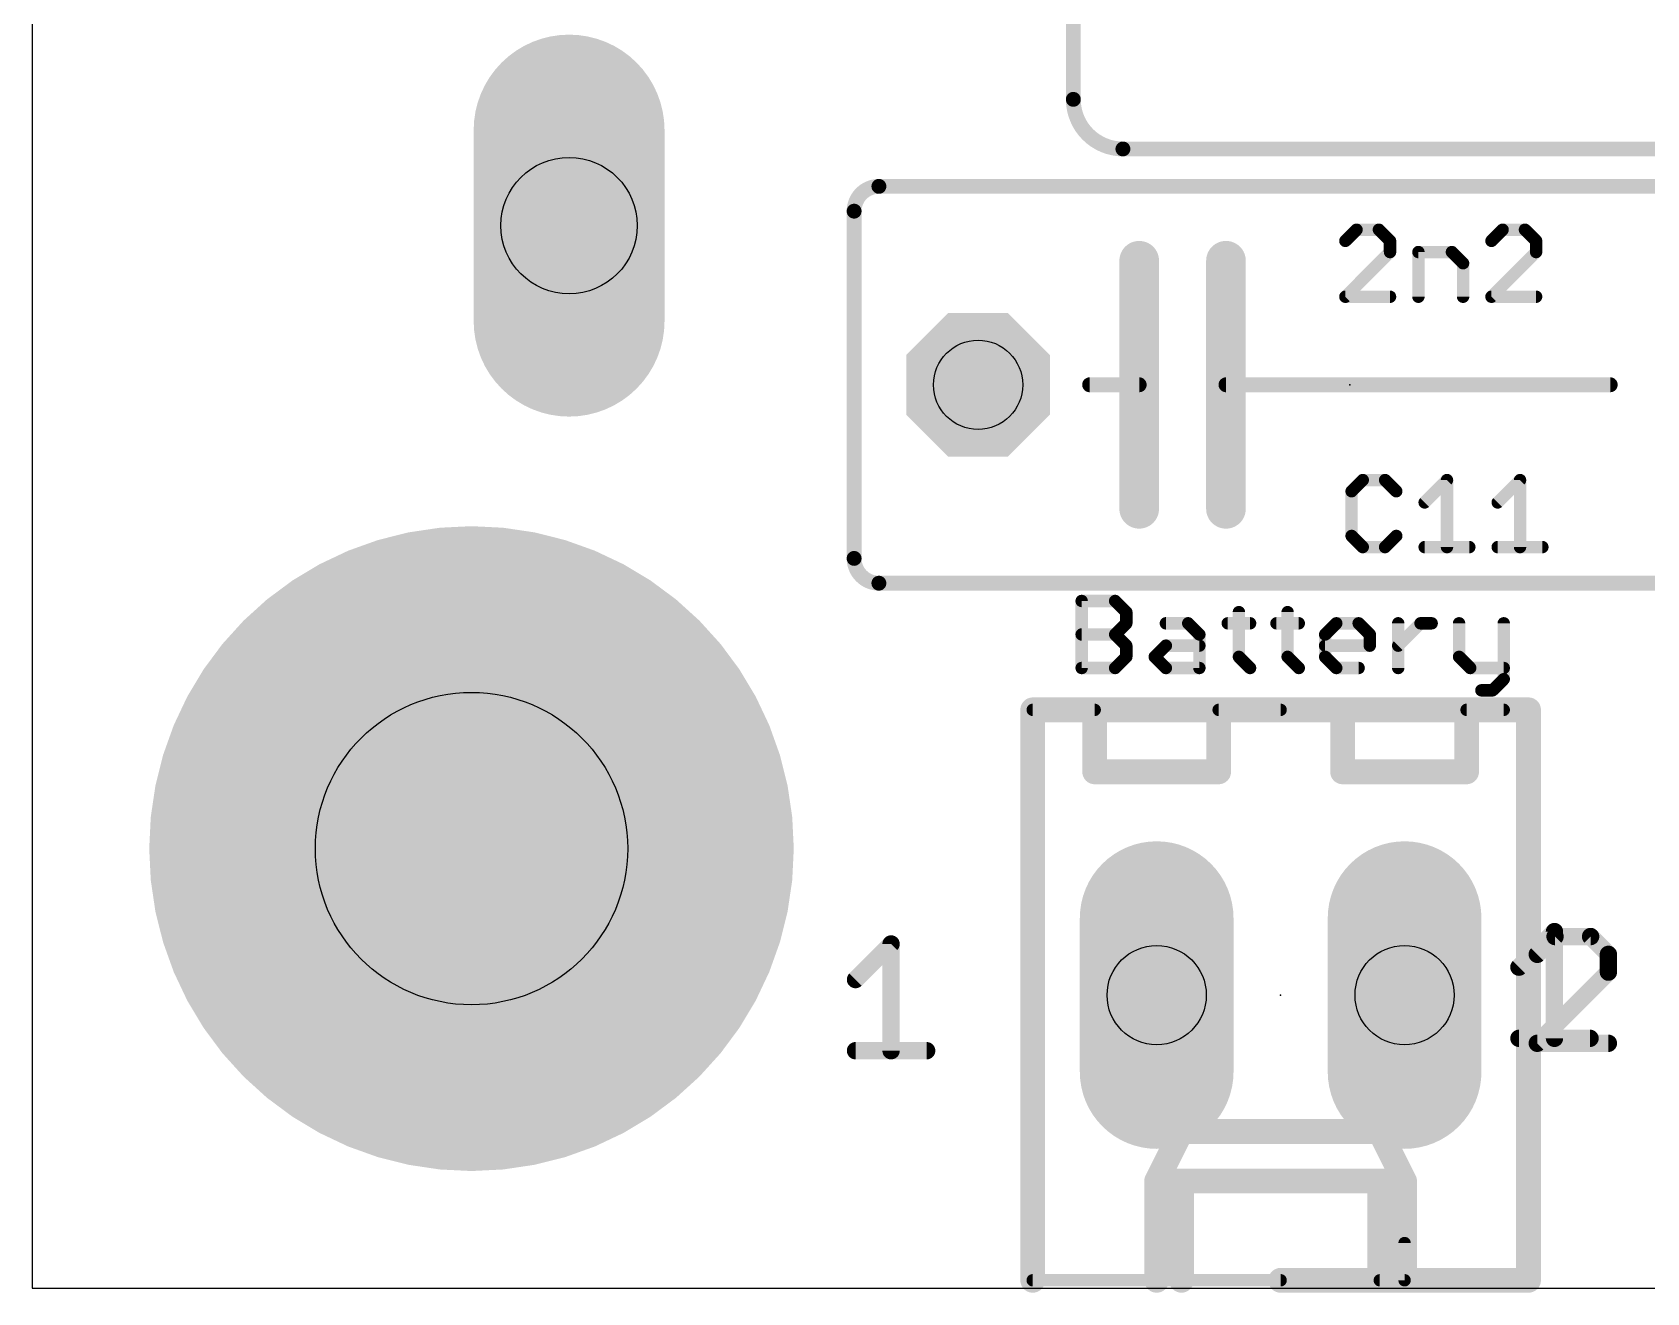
# Model space of a CAD drawing. Extents: x 0 to 135, y -25 to 72.
# Drawn here: x 0 to 16.54, y -0.05 to 12.86 of the extents above; entities that cross this region are included whole.
import ezdxf

# ---------------------------------------------------------------- set-up
doc = ezdxf.new("R2010")
doc.units = 0
for name, color, linetype in [('17', 82, 'CONTINUOUS'), ('18', 82, 'CONTINUOUS'), ('20', 7, 'CONTINUOUS'), ('21', 253, 'CONTINUOUS'), ('23', 7, 'CONTINUOUS'), ('25', 253, 'CONTINUOUS'), ('27', 253, 'CONTINUOUS'), ('29', 253, 'CONTINUOUS'), ('44', 253, 'CONTINUOUS'), ('51', 253, 'CONTINUOUS')]:
    doc.layers.add(name, color=color, linetype=linetype)

# ---------------------------------------------------------------- blocks, each defined once
blk = doc.blocks.new('OCTAGONP')
at = {"const_width": 0.5}
blk.add_lwpolyline([(-0.25, -0.1036), (-0.25, 0.1036), (-0.1036, 0.25), (0.1036, 0.25), (0.25, 0.1036), (0.25, -0.1036), (0.1036, -0.25), (-0.1036, -0.25), (-0.25, -0.1036), (-0.25, 0.1036)], dxfattribs=at)
blk = doc.blocks.new('LONGP100')
at = {"const_width": 1}
blk.add_lwpolyline([(-0.5, 0), (0.5, 0)], dxfattribs=at)
at = {"const_width": 0.5}
for points in [[(-0.5, 0.25, 1), (-0.5, -0.25)], [(0.5, -0.25, 1), (0.5, 0.25)]]:
    blk.add_lwpolyline(points, format="xyb", dxfattribs=at)
blk = doc.blocks.new('RECT')
blk.add_solid([(-0.5, -0.5), (0.5, -0.5), (-0.5, 0.5), (0.5, 0.5)])
blk = doc.blocks.new('ROUNDV')
at = {"const_width": 0.5}
blk.add_lwpolyline([(0, -0.25, 1), (0, 0.25, 1), (0, -0.25)], format="xyb", dxfattribs=at)

msp = doc.modelspace()

# ---------------------------------------------------------------- linework, layer by layer
at = {"layer": '20'}
for p, q in [((0, 46), (0, 0)), ((0, 0), (125, 0))]:
    msp.add_line(p, q, dxfattribs=at)
at = {"layer": '21'}
for points, const_width in [([(10.666, 12.173), (10.666, 37.827)], 0.1524), ([(20.826, 11.665), (11.174, 11.665)], 0.1524), ([(18.326, 11.282), (8.674, 11.282)], 0.1524), ([(8.42, 11.028), (8.42, 7.472)], 0.1524), ([(11.341, 10.52), (11.341, 9.25)], 0.4064), ([(12.23, 10.52), (12.23, 9.25)], 0.4064), ([(11.341, 9.25), (11.341, 7.98)], 0.4064), ([(12.23, 9.25), (12.23, 7.98)], 0.4064), ([(10.833, 9.25), (11.341, 9.25)], 0.1524), ([(12.23, 9.25), (16.167, 9.25)], 0.1524), ([(8.674, 7.218), (18.326, 7.218)], 0.1524), ([(10.25, 3), (10.25, 5.921)], 0.254), ([(10.885, 5.921), (10.25, 5.921)], 0.254), ([(10.25, 5.921), (10.885, 5.921)], 0.127), ([(10.885, 5.921), (12.155, 5.921)], 0.254), ([(10.885, 5.286), (10.885, 5.921)], 0.254), ([(13.425, 5.921), (12.155, 5.921)], 0.254), ([(12.155, 5.921), (12.155, 5.286)], 0.254), ([(12.155, 5.921), (12.79, 5.921)], 0.127), ([(15.33, 5.921), (12.79, 5.921)], 0.254), ([(13.425, 5.286), (13.425, 5.921)], 0.254), ([(15.33, 5.921), (14.695, 5.921)], 0.254), ([(14.695, 5.921), (14.695, 5.286)], 0.254), ([(15.076, 5.921), (14.695, 5.921)], 0.127), ([(15.33, 3), (15.33, 5.921)], 0.254), ([(12.155, 5.286), (10.885, 5.286)], 0.254), ([(14.695, 5.286), (13.425, 5.286)], 0.254), ([(15.2314, 3.2858), (15.5958, 3.6501)], 0.1778), ([(15.6016, 3.5993), (15.4194, 3.4171)], 0.1778), ([(15.5958, 3.6501), (15.5958, 2.557)], 0.1778), ([(15.966, 3.5993), (15.6016, 3.5993)], 0.1778), ([(16.1482, 3.4171), (15.966, 3.5993)], 0.1778), ([(8.4344, 3.1588), (8.7988, 3.5231)], 0.1778), ([(8.7988, 3.5231), (8.7988, 2.43)], 0.1778), ([(16.1482, 3.235), (16.1482, 3.4171)], 0.1778), ([(15.4194, 2.5062), (16.1482, 3.235)], 0.1778), ([(10.25, 3), (10.25, 0.079)], 0.254), ([(15.33, 3), (15.33, 0.079)], 0.254), ([(8.4344, 2.43), (9.1632, 2.43)], 0.1778), ([(15.2314, 2.557), (15.9602, 2.557)], 0.1778), ([(16.1482, 2.5062), (15.4194, 2.5062)], 0.1778), ([(11.774, 1.603), (11.52, 1.095)], 0.254), ([(13.806, 1.603), (11.774, 1.603)], 0.254), ([(14.06, 1.095), (13.806, 1.603)], 0.254), ([(11.774, 1.095), (11.52, 1.095)], 0.254), ([(11.52, 1.095), (11.52, 0.079)], 0.254), ([(13.806, 1.095), (11.774, 1.095)], 0.254), ([(11.774, 0.079), (11.774, 1.095)], 0.254), ([(14.06, 1.095), (13.806, 1.095)], 0.254), ([(13.806, 0.079), (13.806, 1.095)], 0.254), ([(14.06, 1.095), (14.06, 0.079)], 0.254), ([(14.06, 0.46), (14.06, 0.079)], 0.127), ([(14.06, 0.079), (12.79, 0.079)], 0.254), ([(15.33, 0.079), (14.06, 0.079)], 0.254), ([(10.25, 0.079), (12.79, 0.079)], 0.127), ([(13.806, 0.079), (14.06, 0.079)], 0.127)]:
    msp.add_lwpolyline(points, dxfattribs=dict(at, const_width=const_width))
for points, const_width in [([(10.666, 12.173, 0.4142), (11.174, 11.665)], 0.1524), ([(10.7041, 12.173, 1), (10.6279, 12.173)], 0.0762), ([(10.6279, 12.173, 1), (10.7041, 12.173)], 0.0762), ([(11.174, 11.7031, 1), (11.174, 11.6269)], 0.0762), ([(11.174, 11.6269, 1), (11.174, 11.7031)], 0.0762), ([(8.674, 11.282, 0.4142), (8.42, 11.028)], 0.1524), ([(8.674, 11.3201, 1), (8.674, 11.2439)], 0.0762), ([(8.674, 11.2439, 1), (8.674, 11.3201)], 0.0762), ([(8.4581, 11.028, 1), (8.3819, 11.028)], 0.0762), ([(8.3819, 11.028, 1), (8.4581, 11.028)], 0.0762), ([(11.4426, 10.52, 1), (11.2394, 10.52)], 0.2032), ([(12.3316, 10.52, 1), (12.1284, 10.52)], 0.2032), ([(11.4426, 9.25, 1), (11.2394, 9.25)], 0.2032), ([(12.3316, 9.25, 1), (12.1284, 9.25)], 0.2032), ([(10.833, 9.2881, 1), (10.833, 9.2119)], 0.0762), ([(11.2394, 9.25, 1), (11.4426, 9.25)], 0.2032), ([(11.341, 9.2119, 1), (11.341, 9.2881)], 0.0762), ([(12.1284, 9.25, 1), (12.3316, 9.25)], 0.2032), ([(12.23, 9.2881, 1), (12.23, 9.2119)], 0.0762), ([(16.167, 9.2119, 1), (16.167, 9.2881)], 0.0762), ([(11.2394, 7.98, 1), (11.4426, 7.98)], 0.2032), ([(12.1284, 7.98, 1), (12.3316, 7.98)], 0.2032), ([(8.42, 7.472, 0.4142), (8.674, 7.218)], 0.1524), ([(8.4581, 7.472, 1), (8.3819, 7.472)], 0.0762), ([(8.3819, 7.472, 1), (8.4581, 7.472)], 0.0762), ([(8.674, 7.2561, 1), (8.674, 7.1799)], 0.0762), ([(8.674, 7.1799, 1), (8.674, 7.2561)], 0.0762), ([(10.3135, 5.921, 1), (10.1865, 5.921)], 0.127), ([(10.25, 5.9845, 1), (10.25, 5.8575)], 0.127), ([(10.25, 5.9527, 1), (10.25, 5.8893)], 0.0635), ([(10.885, 5.9845, 1), (10.885, 5.8575)], 0.127), ([(10.9485, 5.921, 1), (10.8215, 5.921)], 0.127), ([(10.885, 5.8575, 1), (10.885, 5.9845)], 0.127), ([(10.885, 5.8893, 1), (10.885, 5.9527)], 0.0635), ([(12.155, 5.9845, 1), (12.155, 5.8575)], 0.127), ([(12.2185, 5.921, 1), (12.0915, 5.921)], 0.127), ([(12.155, 5.8575, 1), (12.155, 5.9845)], 0.127), ([(12.155, 5.9527, 1), (12.155, 5.8893)], 0.0635), ([(12.79, 5.9845, 1), (12.79, 5.8575)], 0.127), ([(12.79, 5.8893, 1), (12.79, 5.9527)], 0.0635), ([(13.4885, 5.921, 1), (13.3615, 5.921)], 0.127), ([(13.425, 5.8575, 1), (13.425, 5.9845)], 0.127), ([(14.695, 5.9845, 1), (14.695, 5.8575)], 0.127), ([(14.7585, 5.921, 1), (14.6315, 5.921)], 0.127), ([(14.695, 5.9527, 1), (14.695, 5.8893)], 0.0635), ([(15.076, 5.8893, 1), (15.076, 5.9527)], 0.0635), ([(15.3935, 5.921, 1), (15.2665, 5.921)], 0.127), ([(15.33, 5.8575, 1), (15.33, 5.9845)], 0.127), ([(15.33, 5.8575, 1), (15.33, 5.9845)], 0.127), ([(10.885, 5.3495, 1), (10.885, 5.2225)], 0.127), ([(10.8215, 5.286, 1), (10.9485, 5.286)], 0.127), ([(12.0915, 5.286, 1), (12.2185, 5.286)], 0.127), ([(12.155, 5.2225, 1), (12.155, 5.3495)], 0.127), ([(13.425, 5.3495, 1), (13.425, 5.2225)], 0.127), ([(13.3615, 5.286, 1), (13.4885, 5.286)], 0.127), ([(14.6315, 5.286, 1), (14.7585, 5.286)], 0.127), ([(14.695, 5.2225, 1), (14.695, 5.3495)], 0.127), ([(15.6402, 3.6501, 1), (15.5513, 3.6501)], 0.0889), ([(15.6016, 3.6438, 1), (15.6016, 3.5549)], 0.0889), ([(15.6272, 3.6187, 1), (15.5643, 3.6816)], 0.0889), ([(15.633, 3.5679, 1), (15.5702, 3.6308)], 0.0889), ([(15.9974, 3.6308, 1), (15.9345, 3.5679)], 0.0889), ([(15.966, 3.5549, 1), (15.966, 3.6438)], 0.0889), ([(8.8432, 3.5231, 1), (8.7543, 3.5231)], 0.0889), ([(8.8302, 3.4917, 1), (8.7673, 3.5546)], 0.0889), ([(15.388, 3.4486, 1), (15.4508, 3.3857)], 0.0889), ([(16.1926, 3.4171, 1), (16.1037, 3.4171)], 0.0889), ([(16.1167, 3.3857, 1), (16.1796, 3.4486)], 0.0889), ([(15.2, 3.3172, 1), (15.2628, 3.2543)], 0.0889), ([(16.1796, 3.2035, 1), (16.1167, 3.2664)], 0.0889), ([(8.403, 3.1902, 1), (8.4658, 3.1273)], 0.0889), ([(16.1037, 3.235, 1), (16.1926, 3.235)], 0.0889), ([(10.3135, 3, 1), (10.1865, 3)], 0.127), ([(10.1865, 3, 1), (10.3135, 3)], 0.127), ([(15.3935, 3, 1), (15.2665, 3)], 0.127), ([(15.2665, 3, 1), (15.3935, 3)], 0.127), ([(8.4344, 2.4745, 1), (8.4344, 2.3856)], 0.0889), ([(9.1632, 2.3856, 1), (9.1632, 2.4745)], 0.0889), ([(15.2314, 2.6014, 1), (15.2314, 2.5126)], 0.0889), ([(15.4194, 2.5507, 1), (15.4194, 2.4618)], 0.0889), ([(15.388, 2.5376, 1), (15.4508, 2.4748)], 0.0889), ([(15.5513, 2.557, 1), (15.6402, 2.557)], 0.0889), ([(15.9602, 2.5126, 1), (15.9602, 2.6014)], 0.0889), ([(16.1482, 2.4618, 1), (16.1482, 2.5507)], 0.0889), ([(8.7543, 2.43, 1), (8.8432, 2.43)], 0.0889), ([(11.774, 1.6665, 1), (11.774, 1.5395)], 0.127), ([(11.8308, 1.5746, 1), (11.7172, 1.6314)], 0.127), ([(13.8628, 1.6314, 1), (13.7492, 1.5746)], 0.127), ([(13.806, 1.5395, 1), (13.806, 1.6665)], 0.127), ([(11.52, 1.1585, 1), (11.52, 1.0315)], 0.127), ([(11.5835, 1.095, 1), (11.4565, 1.095)], 0.127), ([(11.4632, 1.1234, 1), (11.5768, 1.0666)], 0.127), ([(11.774, 1.1585, 1), (11.774, 1.0315)], 0.127), ([(11.8375, 1.095, 1), (11.7105, 1.095)], 0.127), ([(11.774, 1.0315, 1), (11.774, 1.1585)], 0.127), ([(13.806, 1.1585, 1), (13.806, 1.0315)], 0.127), ([(13.8695, 1.095, 1), (13.7425, 1.095)], 0.127), ([(13.806, 1.0315, 1), (13.806, 1.1585)], 0.127), ([(14.1235, 1.095, 1), (13.9965, 1.095)], 0.127), ([(14.0032, 1.0666, 1), (14.1168, 1.1234)], 0.127), ([(14.06, 1.0315, 1), (14.06, 1.1585)], 0.127), ([(14.0918, 0.46, 1), (14.0282, 0.46)], 0.0635), ([(12.79, 0.1425, 1), (12.79, 0.0155)], 0.127), ([(14.06, 0.1425, 1), (14.06, 0.0155)], 0.127), ([(14.06, 0.0155, 1), (14.06, 0.1425)], 0.127), ([(15.33, 0.0155, 1), (15.33, 0.1425)], 0.127), ([(10.1865, 0.079, 1), (10.3135, 0.079)], 0.127), ([(10.25, 0.1108, 1), (10.25, 0.0473)], 0.0635), ([(11.4565, 0.079, 1), (11.5835, 0.079)], 0.127), ([(11.7105, 0.079, 1), (11.8375, 0.079)], 0.127), ([(12.79, 0.0473, 1), (12.79, 0.1108)], 0.0635), ([(13.7425, 0.079, 1), (13.8695, 0.079)], 0.127), ([(13.806, 0.1108, 1), (13.806, 0.0473)], 0.0635), ([(13.9965, 0.079, 1), (14.1235, 0.079)], 0.127), ([(14.0282, 0.079, 1), (14.0918, 0.079)], 0.0635), ([(14.06, 0.0473, 1), (14.06, 0.1108)], 0.0635), ([(15.2665, 0.079, 1), (15.3935, 0.079)], 0.127)]:
    msp.add_lwpolyline(points, format="xyb", dxfattribs=dict(at, const_width=const_width))
at = {"layer": '23'}
for p in [(13.5, 9.25), (12.79, 3)]:
    msp.add_point(p, dxfattribs=at)
at = {"layer": '25', "const_width": 0.127}
for points in [[(13.6317, 8.2741), (13.5173, 8.1597)], [(13.8604, 8.2741), (13.6317, 8.2741)], [(13.9748, 8.1597), (13.8604, 8.2741)], [(14.2657, 8.0453), (14.4945, 8.2741)], [(14.4945, 8.2741), (14.4945, 7.5877)], [(15.0141, 8.0453), (15.2429, 8.2741)], [(15.2429, 8.2741), (15.2429, 7.5877)], [(13.5173, 8.1597), (13.5173, 7.7021)], [(13.5173, 7.7021), (13.6317, 7.5877)], [(13.6317, 7.5877), (13.8604, 7.5877)], [(13.8604, 7.5877), (13.9748, 7.7021)], [(14.2657, 7.5877), (14.7233, 7.5877)], [(15.0141, 7.5877), (15.4717, 7.5877)]]:
    msp.add_lwpolyline(points, dxfattribs=at)
at = {"layer": '25', "const_width": 0.0635}
for points in [[(13.6317, 8.3058, 1), (13.6317, 8.2423)], [(13.6541, 8.2516, 1), (13.6092, 8.2965)], [(13.8829, 8.2965, 1), (13.838, 8.2516)], [(13.8604, 8.2423, 1), (13.8604, 8.3058)], [(14.5262, 8.2741, 1), (14.4627, 8.2741)], [(14.5169, 8.2516, 1), (14.472, 8.2965)], [(15.2746, 8.2741, 1), (15.2111, 8.2741)], [(15.2653, 8.2516, 1), (15.2204, 8.2965)], [(13.549, 8.1597, 1), (13.4855, 8.1597)], [(13.4948, 8.1821, 1), (13.5397, 8.1372)], [(13.9524, 8.1372, 1), (13.9973, 8.1821)], [(14.2432, 8.0677, 1), (14.2881, 8.0228)], [(14.9916, 8.0677, 1), (15.0365, 8.0228)], [(13.5397, 7.7245, 1), (13.4948, 7.6796)], [(13.4855, 7.7021, 1), (13.549, 7.7021)], [(13.6317, 7.6195, 1), (13.6317, 7.556)], [(13.6092, 7.5652, 1), (13.6541, 7.6102)], [(13.838, 7.6102, 1), (13.8829, 7.5652)], [(13.8604, 7.556, 1), (13.8604, 7.6195)], [(13.9973, 7.6796, 1), (13.9524, 7.7245)], [(14.2657, 7.6195, 1), (14.2657, 7.556)], [(14.4627, 7.5877, 1), (14.5262, 7.5877)], [(14.7233, 7.556, 1), (14.7233, 7.6195)], [(15.0141, 7.6195, 1), (15.0141, 7.556)], [(15.2111, 7.5877, 1), (15.2746, 7.5877)], [(15.4717, 7.556, 1), (15.4717, 7.6195)]]:
    msp.add_lwpolyline(points, format="xyb", dxfattribs=at)
at = {"layer": '27', "const_width": 0.127}
for points in [[(13.5677, 10.8381), (13.4533, 10.7237)], [(13.7964, 10.8381), (13.5677, 10.8381)], [(13.9108, 10.7237), (13.7964, 10.8381)], [(13.9108, 10.6093), (13.9108, 10.7237)], [(15.0645, 10.8381), (14.9501, 10.7237)], [(15.2933, 10.8381), (15.0645, 10.8381)], [(15.4077, 10.7237), (15.2933, 10.8381)], [(15.4077, 10.6093), (15.4077, 10.7237)], [(13.4533, 10.1517), (13.9108, 10.6093)], [(14.2017, 10.1517), (14.2017, 10.6093)], [(14.2017, 10.6093), (14.5449, 10.6093)], [(14.5449, 10.6093), (14.6593, 10.4949)], [(14.9501, 10.1517), (15.4077, 10.6093)], [(14.6593, 10.4949), (14.6593, 10.1517)], [(13.9108, 10.1517), (13.4533, 10.1517)], [(15.4077, 10.1517), (14.9501, 10.1517)], [(10.7514, 6.3496), (10.7514, 7.036)], [(10.7514, 7.036), (11.0946, 7.036)], [(11.0946, 7.036), (11.209, 6.9216)], [(11.209, 6.9216), (11.209, 6.8072)], [(12.3626, 6.9216), (12.3626, 6.464)], [(12.8615, 6.9216), (12.8615, 6.464)], [(11.209, 6.8072), (11.0946, 6.6928)], [(11.6142, 6.8072), (11.843, 6.8072)], [(11.843, 6.8072), (11.9574, 6.6928)], [(12.2482, 6.8072), (12.477, 6.8072)], [(12.7471, 6.8072), (12.9759, 6.8072)], [(13.2461, 6.6928), (13.3605, 6.8072)], [(13.3605, 6.8072), (13.5893, 6.8072)], [(13.5893, 6.8072), (13.7037, 6.6928)], [(13.9945, 6.3496), (13.9945, 6.8072)], [(13.9945, 6.5784), (14.2233, 6.8072)], [(14.2233, 6.8072), (14.3377, 6.8072)], [(14.6182, 6.8072), (14.6182, 6.464)], [(15.0758, 6.8072), (15.0758, 6.2352)], [(10.7514, 6.6928), (11.0946, 6.6928)], [(11.0946, 6.6928), (11.209, 6.5784)], [(11.209, 6.5784), (11.209, 6.464)], [(11.4998, 6.464), (11.6142, 6.5784)], [(11.6142, 6.5784), (11.9574, 6.5784)], [(11.9574, 6.6928), (11.9574, 6.3496)], [(13.2461, 6.464), (13.2461, 6.6928)], [(13.7037, 6.5784), (13.2461, 6.5784)], [(13.7037, 6.6928), (13.7037, 6.5784)], [(11.209, 6.464), (11.0946, 6.3496)], [(11.6142, 6.3496), (11.4998, 6.464)], [(12.3626, 6.464), (12.477, 6.3496)], [(12.8615, 6.464), (12.9759, 6.3496)], [(13.3605, 6.3496), (13.2461, 6.464)], [(14.6182, 6.464), (14.7326, 6.3496)], [(11.0946, 6.3496), (10.7514, 6.3496)], [(11.9574, 6.3496), (11.6142, 6.3496)], [(13.5893, 6.3496), (13.3605, 6.3496)], [(14.7326, 6.3496), (15.0758, 6.3496)], [(15.0758, 6.2352), (14.9614, 6.1208)], [(14.9614, 6.1208), (14.847, 6.1208)]]:
    msp.add_lwpolyline(points, dxfattribs=at)
at = {"layer": '27', "const_width": 0.0635}
for points in [[(13.4308, 10.7461, 1), (13.4757, 10.7012)], [(13.5677, 10.8698, 1), (13.5677, 10.8063)], [(13.5901, 10.8156, 1), (13.5452, 10.8605)], [(13.8189, 10.8605, 1), (13.774, 10.8156)], [(13.7964, 10.8063, 1), (13.7964, 10.8698)], [(13.9426, 10.7237, 1), (13.8791, 10.7237)], [(13.8884, 10.7012, 1), (13.9333, 10.7461)], [(14.9276, 10.7461, 1), (14.9725, 10.7012)], [(15.0645, 10.8698, 1), (15.0645, 10.8063)], [(15.0869, 10.8156, 1), (15.042, 10.8605)], [(15.3157, 10.8605, 1), (15.2708, 10.8156)], [(15.2933, 10.8063, 1), (15.2933, 10.8698)], [(15.4394, 10.7237, 1), (15.3759, 10.7237)], [(15.3852, 10.7012, 1), (15.4301, 10.7461)], [(13.8791, 10.6093, 1), (13.9426, 10.6093)], [(13.9333, 10.5868, 1), (13.8884, 10.6317)], [(14.2334, 10.6093, 1), (14.1699, 10.6093)], [(14.2017, 10.641, 1), (14.2017, 10.5775)], [(14.5673, 10.6317, 1), (14.5224, 10.5868)], [(14.5449, 10.5775, 1), (14.5449, 10.641)], [(15.3759, 10.6093, 1), (15.4394, 10.6093)], [(15.4301, 10.5868, 1), (15.3852, 10.6317)], [(14.691, 10.4949, 1), (14.6275, 10.4949)], [(14.6368, 10.4724, 1), (14.6817, 10.5173)], [(13.4533, 10.1835, 1), (13.4533, 10.1199)], [(13.4308, 10.1742, 1), (13.4757, 10.1292)], [(13.9108, 10.1199, 1), (13.9108, 10.1835)], [(14.1699, 10.1517, 1), (14.2334, 10.1517)], [(14.6275, 10.1517, 1), (14.691, 10.1517)], [(14.9501, 10.1835, 1), (14.9501, 10.1199)], [(14.9276, 10.1742, 1), (14.9725, 10.1292)], [(15.4077, 10.1199, 1), (15.4077, 10.1835)], [(10.7831, 7.036, 1), (10.7196, 7.036)], [(10.7514, 7.0677, 1), (10.7514, 7.0042)], [(11.117, 7.0584, 1), (11.0721, 7.0135)], [(11.0946, 7.0042, 1), (11.0946, 7.0677)], [(11.2407, 6.9216, 1), (11.1772, 6.9216)], [(11.1865, 6.8991, 1), (11.2314, 6.944)], [(12.3944, 6.9216, 1), (12.3308, 6.9216)], [(12.8933, 6.9216, 1), (12.8298, 6.9216)], [(11.1772, 6.8072, 1), (11.2407, 6.8072)], [(11.2314, 6.7847, 1), (11.1865, 6.8296)], [(11.6142, 6.8389, 1), (11.6142, 6.7754)], [(11.8654, 6.8296, 1), (11.8205, 6.7847)], [(11.843, 6.7754, 1), (11.843, 6.8389)], [(12.2482, 6.8389, 1), (12.2482, 6.7754)], [(12.477, 6.7754, 1), (12.477, 6.8389)], [(12.7471, 6.8389, 1), (12.7471, 6.7754)], [(12.9759, 6.7754, 1), (12.9759, 6.8389)], [(13.3605, 6.8389, 1), (13.3605, 6.7754)], [(13.3829, 6.7847, 1), (13.338, 6.8296)], [(13.6117, 6.8296, 1), (13.5668, 6.7847)], [(13.5893, 6.7754, 1), (13.5893, 6.8389)], [(14.0263, 6.8072, 1), (13.9628, 6.8072)], [(14.2233, 6.8389, 1), (14.2233, 6.7754)], [(14.2458, 6.7847, 1), (14.2008, 6.8296)], [(14.3377, 6.7754, 1), (14.3377, 6.8389)], [(14.6499, 6.8072, 1), (14.5864, 6.8072)], [(15.1075, 6.8072, 1), (15.044, 6.8072)], [(10.7514, 6.7245, 1), (10.7514, 6.661)], [(11.117, 6.7152, 1), (11.0721, 6.6703)], [(11.0721, 6.7152, 1), (11.117, 6.6703)], [(11.0946, 6.661, 1), (11.0946, 6.7245)], [(11.2407, 6.5784, 1), (11.1772, 6.5784)], [(11.1865, 6.5559, 1), (11.2314, 6.6008)], [(11.6142, 6.6101, 1), (11.6142, 6.5466)], [(11.6366, 6.5559, 1), (11.5917, 6.6008)], [(11.9891, 6.6928, 1), (11.9256, 6.6928)], [(11.9349, 6.6703, 1), (11.9798, 6.7152)], [(11.9574, 6.5466, 1), (11.9574, 6.6101)], [(13.2778, 6.6928, 1), (13.2143, 6.6928)], [(13.2236, 6.7152, 1), (13.2685, 6.6703)], [(13.2461, 6.6101, 1), (13.2461, 6.5466)], [(13.7354, 6.6928, 1), (13.6719, 6.6928)], [(13.6812, 6.6703, 1), (13.7261, 6.7152)], [(13.7037, 6.5466, 1), (13.7037, 6.6101)], [(13.9721, 6.6008, 1), (14.017, 6.5559)], [(11.1772, 6.464, 1), (11.2407, 6.464)], [(11.2314, 6.4415, 1), (11.1865, 6.4864)], [(11.5222, 6.4864, 1), (11.4773, 6.4415)], [(11.4773, 6.4864, 1), (11.5222, 6.4415)], [(12.3308, 6.464, 1), (12.3944, 6.464)], [(12.3851, 6.4864, 1), (12.3401, 6.4415)], [(12.884, 6.4864, 1), (12.8391, 6.4415)], [(12.8298, 6.464, 1), (12.8933, 6.464)], [(13.2685, 6.4864, 1), (13.2236, 6.4415)], [(13.2143, 6.464, 1), (13.2778, 6.464)], [(13.6719, 6.5784, 1), (13.7354, 6.5784)], [(14.5864, 6.464, 1), (14.6499, 6.464)], [(14.6406, 6.4864, 1), (14.5957, 6.4415)], [(10.7196, 6.3496, 1), (10.7831, 6.3496)], [(10.7514, 6.3814, 1), (10.7514, 6.3179)], [(11.0721, 6.3721, 1), (11.117, 6.3271)], [(11.0946, 6.3179, 1), (11.0946, 6.3814)], [(11.6142, 6.3814, 1), (11.6142, 6.3179)], [(11.5917, 6.3271, 1), (11.6366, 6.3721)], [(11.9256, 6.3496, 1), (11.9891, 6.3496)], [(11.9574, 6.3179, 1), (11.9574, 6.3814)], [(12.4545, 6.3271, 1), (12.4994, 6.3721)], [(12.9535, 6.3271, 1), (12.9984, 6.3721)], [(13.3605, 6.3814, 1), (13.3605, 6.3179)], [(13.338, 6.3271, 1), (13.3829, 6.3721)], [(13.5893, 6.3179, 1), (13.5893, 6.3814)], [(13.9628, 6.3496, 1), (14.0263, 6.3496)], [(14.7326, 6.3814, 1), (14.7326, 6.3179)], [(14.7101, 6.3271, 1), (14.755, 6.3721)], [(15.0982, 6.2128, 1), (15.0533, 6.2577)], [(15.0758, 6.3179, 1), (15.0758, 6.3814)], [(14.847, 6.1526, 1), (14.847, 6.0891)], [(14.9389, 6.1433, 1), (14.9838, 6.0984)], [(14.9614, 6.0891, 1), (14.9614, 6.1526)], [(15.044, 6.2352, 1), (15.1075, 6.2352)]]:
    msp.add_lwpolyline(points, format="xyb", dxfattribs=at)
at = {"layer": '44'}
for centre, radius in [((5.5, 10.88), 0.6985), ((9.69, 9.25), 0.4572), ((4.5, 4.5), 1.6), ((11.52, 3), 0.508), ((14.06, 3), 0.508)]:
    msp.add_circle(centre, radius, dxfattribs=at)

# ---------------------------------------------------------------- block references
at = {"layer": '17'}
for p, xscale, yscale, rotation in [((5.5, 10.88), 1.8034, 1.8034, 90), ((11.52, 3), 1.4224, 1.4224, 270), ((14.06, 3), 1.4224, 1.4224, 270)]:
    msp.add_blockref('LONGP100', p, dxfattribs=dict(at, xscale=xscale, yscale=yscale, rotation=rotation))
at = {"layer": '17', "xscale": 1.3208, "yscale": 1.3208}
msp.add_blockref('OCTAGONP', (9.69, 9.25), dxfattribs=at)
at = {"layer": '18', "xscale": 6.4516, "yscale": 6.4516}
msp.add_blockref('ROUNDV', (4.5, 4.5), dxfattribs=at)
at = {"layer": '29'}
for p, xscale, yscale, rotation in [((5.5, 10.88), 1.9558, 1.9558, 90), ((11.52, 3), 1.5748, 1.5748, 270), ((14.06, 3), 1.5748, 1.5748, 270)]:
    msp.add_blockref('LONGP100', p, dxfattribs=dict(at, xscale=xscale, yscale=yscale, rotation=rotation))
for name, p, xscale, yscale in [('OCTAGONP', (9.69, 9.25), 1.4732, 1.4732), ('ROUNDV', (4.5, 4.5), 6.604, 6.604)]:
    msp.add_blockref(name, p, dxfattribs=dict(at, xscale=xscale, yscale=yscale))
at = {"layer": '51', "xscale": 0.508, "yscale": 0.508, "rotation": 180}
for p in [(11.52, 3), (14.06, 3)]:
    msp.add_blockref('RECT', p, dxfattribs=at)

doc.saveas('drawing.dxf')
